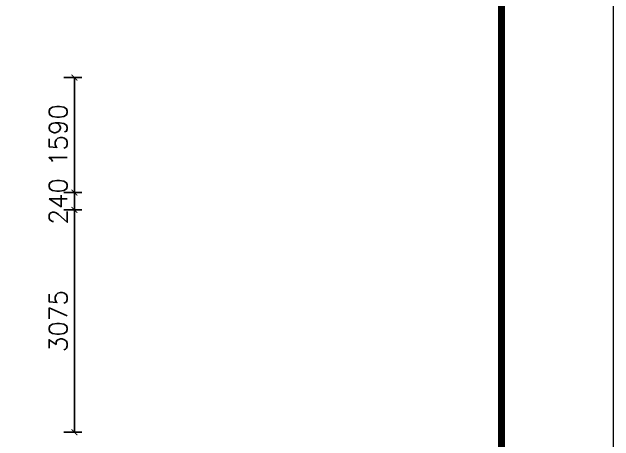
# Model space of a CAD drawing. Header units: millimetres. Extents: x -5096 to 255006, y -2833 to 77941.
# Drawn here: x 33258 to 41575, y 9388 to 15320 of the extents above; entities that cross this region are included whole.
import ezdxf

# ---------------------------------------------------------------- set-up
doc = ezdxf.new("R2010")
doc.units = ezdxf.units.MM
doc.layers.add('填充', color=7, linetype='Continuous', lineweight=9)
doc.styles.get("Standard").update_dxf_attribs({"font": 'txt', "bigfont": 'gbcbig.shx'})
doc.dimstyles.get("Standard").update_dxf_attribs({"dimscale": 100, "dimtxt": 3.5, "dimasz": 1, "dimexe": 2.5, "dimexo": 3, "dimgap": 1.5, "dimtad": 1, "dimdec": 0, "dimzin": 0, "dimdsep": 46, "dimtxsty": 'Standard', "dimblk": 'ARCHTICK', "dimcen": 0.09, "dimadec": 0, "dimazin": 0, "dimtfac": 1, "dimtdec": 0, "dimtix": 1, "dimtmove": 2, "dimatfit": 3, "dimfxl": 0, "dimtolj": 1, "dimtzin": 0, "dimarcsym": 0})

# ---------------------------------------------------------------- blocks, each defined once
blk = doc.blocks.new('_ArchTick')
at = {"color": 0, "linetype": 'ByBlock', "const_width": 0.15}
blk.add_lwpolyline([(-0.5, -0.5), (0.5, 0.5)], dxfattribs=at)
blk = doc.blocks.new('*D51')
at = {"color": 8, "lineweight": -2}
for p, q in [((33972, 14412.8), (34220.8, 14412.8)), ((34120.8, 14412.8), (34120.8, 12822.8)), ((33972, 12822.8), (34220.8, 12822.8))]:
    blk.add_line(p, q, dxfattribs=at)
at = {"layer": 'Defpoints', "color": 0}
for p in [(33772, 14412.8), (33772, 12822.8), (34120.8, 12822.8)]:
    blk.add_point(p, dxfattribs=at)
at = {"color": 8, "lineweight": -2, "xscale": 80, "yscale": 80, "zscale": 80}
for p, rotation in [((34120.8, 14412.8), 90), ((34120.8, 12822.8), 270)]:
    blk.add_blockref('_ArchTick', p, dxfattribs=dict(at, rotation=rotation))
at = {"color": 3, "insert": (33895.8, 13617.8), "char_height": 250, "attachment_point": 5, "rotation": 90}
blk.add_mtext('1590', dxfattribs=at)
blk = doc.blocks.new('*D52')
at = {"color": 8, "lineweight": -2}
for p, q in [((34120.8, 12822.8), (34120.8, 12902.8)), ((33972, 12822.8), (34220.8, 12822.8)), ((34120.8, 12822.8), (34120.8, 12582.8)), ((33972, 12582.8), (34220.8, 12582.8)), ((34120.8, 12582.8), (34120.8, 12502.8))]:
    blk.add_line(p, q, dxfattribs=at)
at = {"layer": 'Defpoints', "color": 0}
for p in [(33772, 12822.8), (33772, 12582.8), (34120.8, 12582.8)]:
    blk.add_point(p, dxfattribs=at)
at = {"color": 8, "lineweight": -2, "xscale": 80, "yscale": 80, "zscale": 80}
for p, rotation in [((34120.8, 12822.8), 270), ((34120.8, 12582.8), 90)]:
    blk.add_blockref('_ArchTick', p, dxfattribs=dict(at, rotation=rotation))
at = {"color": 3, "insert": (33895.8, 12702.8), "char_height": 250, "attachment_point": 5, "rotation": 90}
blk.add_mtext('240', dxfattribs=at)
blk = doc.blocks.new('*D53')
at = {"color": 8, "lineweight": -2}
for p, q in [((33972, 12582.8), (34220.8, 12582.8)), ((34120.8, 12582.8), (34120.8, 9507.8)), ((33972, 9507.8), (34220.8, 9507.8))]:
    blk.add_line(p, q, dxfattribs=at)
at = {"layer": 'Defpoints', "color": 0}
for p in [(33772, 12582.8), (33772, 9507.8), (34120.8, 9507.8)]:
    blk.add_point(p, dxfattribs=at)
at = {"color": 8, "lineweight": -2, "xscale": 80, "yscale": 80, "zscale": 80}
for p, rotation in [((34120.8, 12582.8), 90), ((34120.8, 9507.8), 270)]:
    blk.add_blockref('_ArchTick', p, dxfattribs=dict(at, rotation=rotation))
at = {"color": 3, "insert": (33895.8, 11045.3), "char_height": 250, "attachment_point": 5, "rotation": 90}
blk.add_mtext('3075', dxfattribs=at)

msp = doc.modelspace()

# ---------------------------------------------------------------- linework, layer by layer
at = {"color": 0, "const_width": 100}
msp.add_lwpolyline([(40020.5, 17858.9), (40020.5, -2505), (12365.1, -2505), (12365.1, 17858.9), (40020.5, 17858.9)], dxfattribs=at)
at = {"layer": '填充', "color": 0, "const_width": 19.1}
msp.add_lwpolyline([(11865.1, 18176.9), (41565.1, 18176.9), (41565.1, -2823.1), (11865.1, -2823.1)], close=True, dxfattribs=at)

# ---------------------------------------------------------------- dimensions: what is measured, and where the dimension line sits
for base, p1, p2, picture, middle in [((34120.8, 12822.8), (33772, 14412.8), (33772, 12822.8), '*D51', (33895.8, 13617.8)), ((34120.8, 12582.8), (33772, 12822.8), (33772, 12582.8), '*D52', (33895.8, 12702.8)), ((34120.8, 9507.8), (33772, 12582.8), (33772, 9507.8), '*D53', (33895.8, 11045.3))]:
    dim = msp.add_linear_dim(base=base, p1=p1, p2=p2, angle=90, dimstyle='Standard', override={"dimtxt": 2.5, "dimasz": 0.8, "dimexe": 1, "dimexo": 2, "dimgap": 1, "dimzin": 8, "dimdsep": 44, "dimcen": 0, "dimclrd": 8, "dimclre": 8, "dimclrt": 3, "dimfxl": 3, "dimtolj": 0, "dimtzin": 8})
    dim.commit()
    dim.dimension.update_dxf_attribs({"geometry": picture, "text_midpoint": middle})

doc.saveas('drawing.dxf')
